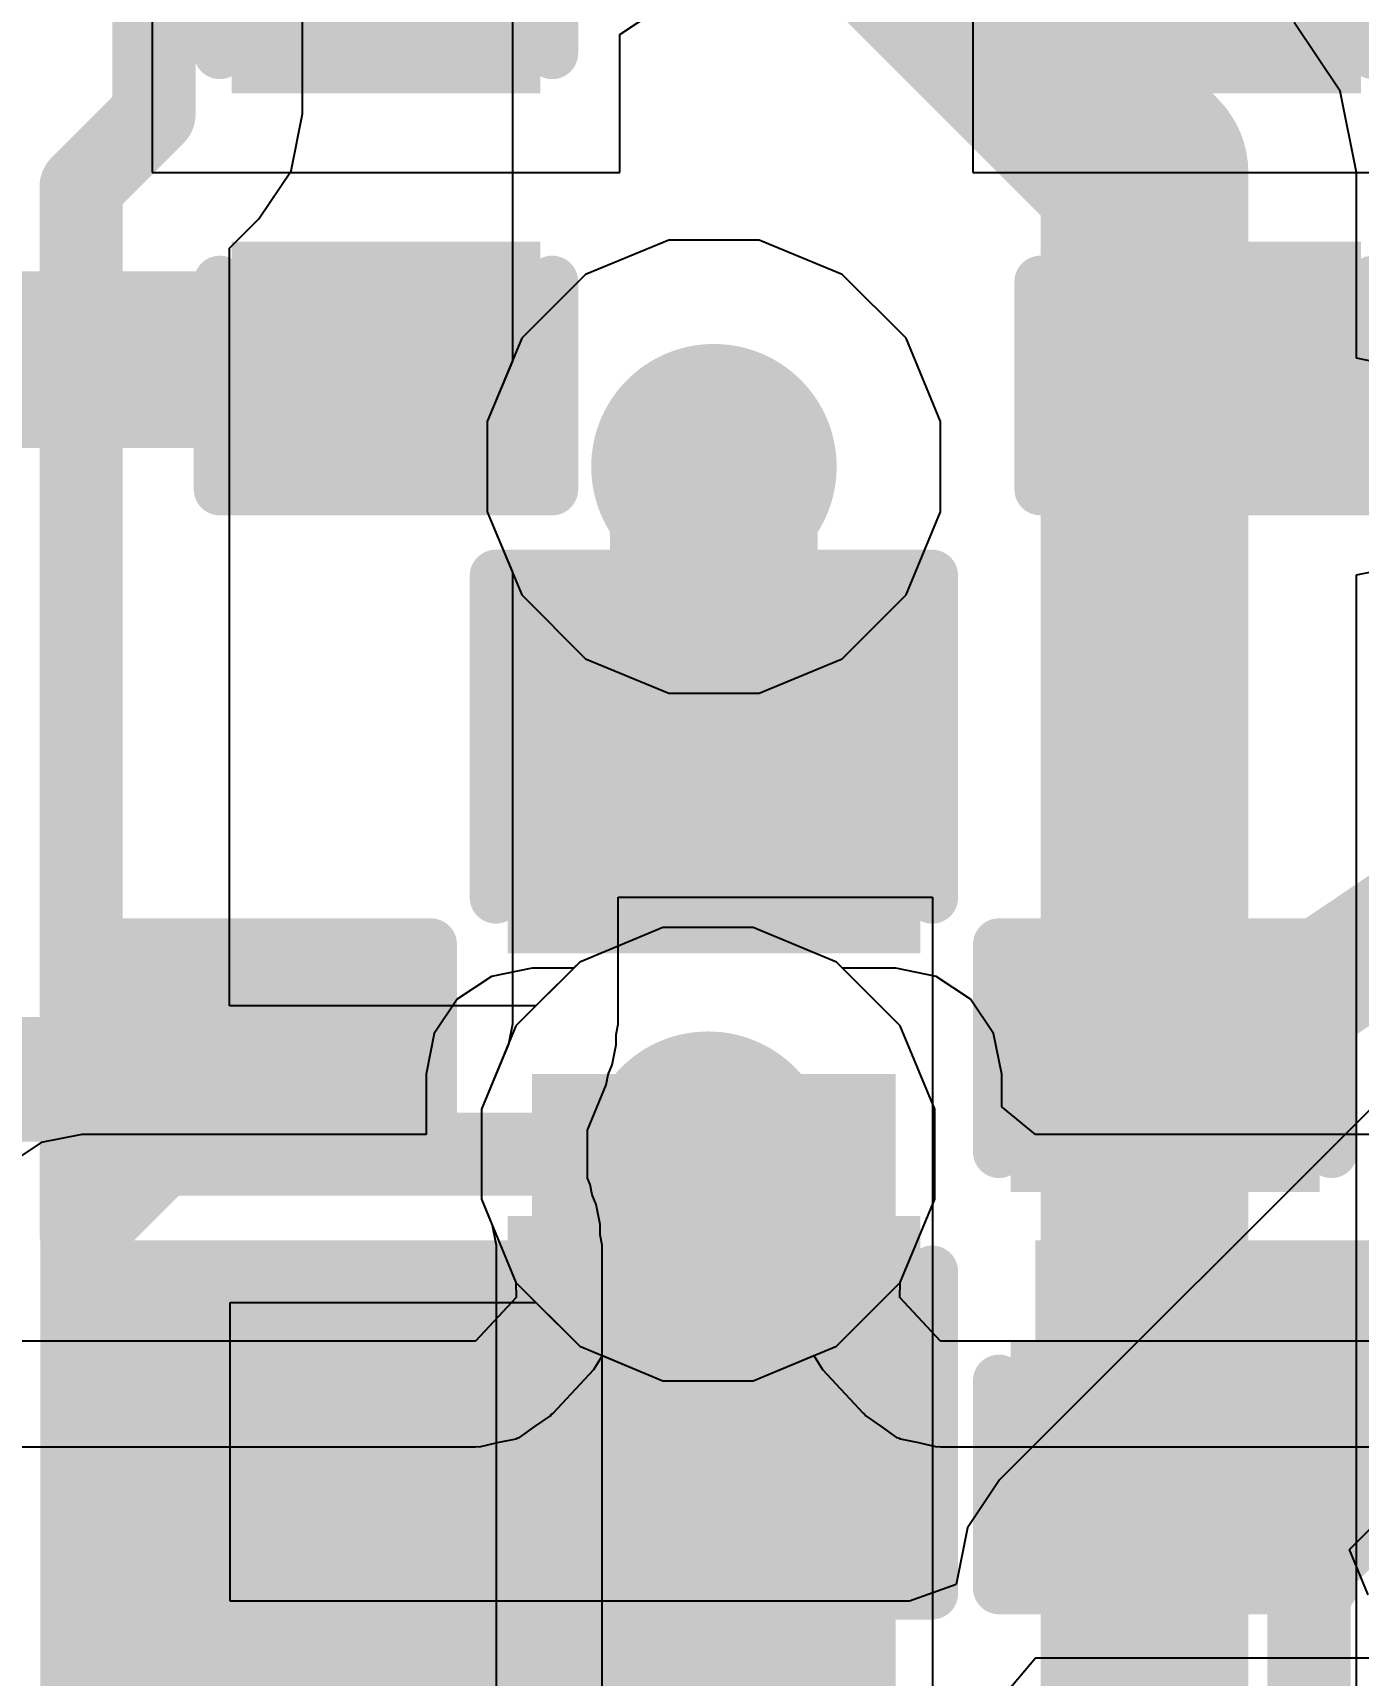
# Model space of a CAD drawing. Header units: inches. Extents: x 0 to 5271, y 0 to 5417.
# Drawn here: x 37.415 to 40.654, y 73.249 to 77.266 of the extents above; entities that cross this region are included whole.
import ezdxf

# ---------------------------------------------------------------- set-up
doc = ezdxf.new("R2010")
doc.units = ezdxf.units.IN
for name, color, linetype in [('Bottom Layer', 5, 'Continuous'), ('Bottom Overlay', 54, 'Continuous'), ('Bottom Paste', 16, 'Continuous'), ('Bottom Solder', 6, 'Continuous'), ('Drill Drawing', 1, 'Continuous'), ('L2_GND1', 16, 'Continuous'), ('L3_SIG1', 76, 'Continuous'), ('L4_PWR', 90, 'Continuous'), ('L5_GND2', 156, 'Continuous'), ('L6_SIG2', 130, 'Continuous'), ('L7_GND3', 216, 'Continuous'), ('Top Layer', 1, 'Continuous'), ('Via Holes', 16, 'Continuous')]:
    doc.layers.add(name, color=color, linetype=linetype)
doc.styles.add('Arial', font='', dxfattribs={"height": 0.2})
doc.styles.get('Arial').set_extended_font_data('Arial')

# ---------------------------------------------------------------- blocks, each defined once
blk = doc.blocks.new('CAP_0402_B_603')
at = {"layer": 'Bottom Layer'}
for points in [[(-0.2413, 0.3175), (-0.2413, -0.3175), (-0.6985, -0.3175), (-0.6985, 0.3175)], [(0.6985, 0.3175), (0.6985, -0.3175), (0.2413, -0.3175), (0.2413, 0.3175)]]:
    blk.add_hatch(color=5, dxfattribs=at).paths.add_polyline_path(points)
at = {"layer": 'Bottom Paste'}
for points in [[(-0.2413, 0.3175), (-0.2413, -0.3175), (-0.6985, -0.3175), (-0.6985, 0.3175)], [(0.6985, 0.3175), (0.6985, -0.3175), (0.2413, -0.3175), (0.2413, 0.3175)]]:
    blk.add_hatch(color=16, dxfattribs=at).paths.add_polyline_path(points)
at = {"layer": 'Bottom Solder'}
for points in [[(-0.1813, 0.3775), (-0.1813, -0.3775), (-0.7585, -0.3775), (-0.7585, 0.3775)], [(0.7585, 0.3775), (0.7585, -0.3775), (0.1813, -0.3775), (0.1813, 0.3775)]]:
    blk.add_hatch(color=6, dxfattribs=at).paths.add_polyline_path(points)
at = {"layer": 'Bottom Overlay'}
for points in [[(-0.7874, -0.4064, 0.127, 0.127, 0), (-0.7874, 0.4064, 0.127, 0.127, 0)], [(-0.2794, 0.4064, 0.127, 0.127, 0), (-0.7874, 0.4064, 0.127, 0.127, 0)], [(0.7874, 0.4064, 0.127, 0.127, 0), (0.2794, 0.4064, 0.127, 0.127, 0)], [(0.7874, -0.4064, 0.127, 0.127, 0), (0.7874, 0.4064, 0.127, 0.127, 0)], [(-0.2794, -0.4064, 0.127, 0.127, 0), (-0.7874, -0.4064, 0.127, 0.127, 0)], [(0.7874, -0.4064, 0.127, 0.127, 0), (0.2794, -0.4064, 0.127, 0.127, 0)]]:
    blk.add_lwpolyline(points, format="xyseb", dxfattribs=at)
for points in [[(-0.8191, 0.4064, 0.0635, 0.0635, 1), (-0.7556, 0.4064, 0.0635, 0.0635, 1)], [(-0.8191, 0.4064, 0.0635, 0.0635, 1), (-0.7556, 0.4064, 0.0635, 0.0635, 1)], [(-0.3111, 0.4064, 0.0635, 0.0635, 1), (-0.2476, 0.4064, 0.0635, 0.0635, 1)], [(0.2477, 0.4064, 0.0635, 0.0635, 1), (0.3112, 0.4064, 0.0635, 0.0635, 1)], [(0.7557, 0.4064, 0.0635, 0.0635, 1), (0.8192, 0.4064, 0.0635, 0.0635, 1)], [(0.7557, 0.4064, 0.0635, 0.0635, 1), (0.8192, 0.4064, 0.0635, 0.0635, 1)], [(-0.8191, -0.4064, 0.0635, 0.0635, 1), (-0.7556, -0.4064, 0.0635, 0.0635, 1)], [(-0.8191, -0.4064, 0.0635, 0.0635, 1), (-0.7556, -0.4064, 0.0635, 0.0635, 1)], [(-0.3111, -0.4064, 0.0635, 0.0635, 1), (-0.2476, -0.4064, 0.0635, 0.0635, 1)], [(0.2477, -0.4064, 0.0635, 0.0635, 1), (0.3112, -0.4064, 0.0635, 0.0635, 1)], [(0.7557, -0.4064, 0.0635, 0.0635, 1), (0.8192, -0.4064, 0.0635, 0.0635, 1)], [(0.7557, -0.4064, 0.0635, 0.0635, 1), (0.8192, -0.4064, 0.0635, 0.0635, 1)]]:
    blk.add_lwpolyline(points, format="xyseb", close=True, dxfattribs=at)
blk = doc.blocks.new('CAP_0402_B_604')
at = {"layer": 'Bottom Layer'}
for points in [[(-0.2413, 0.3175), (-0.2413, -0.3175), (-0.6985, -0.3175), (-0.6985, 0.3175)], [(0.6985, 0.3175), (0.6985, -0.3175), (0.2413, -0.3175), (0.2413, 0.3175)]]:
    blk.add_hatch(color=5, dxfattribs=at).paths.add_polyline_path(points)
at = {"layer": 'Bottom Paste'}
for points in [[(-0.2413, 0.3175), (-0.2413, -0.3175), (-0.6985, -0.3175), (-0.6985, 0.3175)], [(0.6985, 0.3175), (0.6985, -0.3175), (0.2413, -0.3175), (0.2413, 0.3175)]]:
    blk.add_hatch(color=16, dxfattribs=at).paths.add_polyline_path(points)
at = {"layer": 'Bottom Solder'}
for points in [[(-0.1813, 0.3775), (-0.1813, -0.3775), (-0.7585, -0.3775), (-0.7585, 0.3775)], [(0.7585, 0.3775), (0.7585, -0.3775), (0.1813, -0.3775), (0.1813, 0.3775)]]:
    blk.add_hatch(color=6, dxfattribs=at).paths.add_polyline_path(points)
at = {"layer": 'Bottom Overlay'}
for points in [[(-0.7874, 0.4064, 0.127, 0.127, 0), (-0.7874, -0.4064, 0.127, 0.127, 0)], [(-0.7874, 0.4064, 0.127, 0.127, 0), (-0.2794, 0.4064, 0.127, 0.127, 0)], [(0.2794, 0.4064, 0.127, 0.127, 0), (0.7874, 0.4064, 0.127, 0.127, 0)], [(0.7874, 0.4064, 0.127, 0.127, 0), (0.7874, -0.4064, 0.127, 0.127, 0)], [(-0.7874, -0.4064, 0.127, 0.127, 0), (-0.2794, -0.4064, 0.127, 0.127, 0)], [(0.2794, -0.4064, 0.127, 0.127, 0), (0.7874, -0.4064, 0.127, 0.127, 0)]]:
    blk.add_lwpolyline(points, format="xyseb", dxfattribs=at)
for points in [[(-0.8191, 0.4064, 0.0635, 0.0635, 1), (-0.7556, 0.4064, 0.0635, 0.0635, 1)], [(-0.8191, 0.4064, 0.0635, 0.0635, 1), (-0.7556, 0.4064, 0.0635, 0.0635, 1)], [(-0.3111, 0.4064, 0.0635, 0.0635, 1), (-0.2476, 0.4064, 0.0635, 0.0635, 1)], [(0.2477, 0.4064, 0.0635, 0.0635, 1), (0.3112, 0.4064, 0.0635, 0.0635, 1)], [(0.7557, 0.4064, 0.0635, 0.0635, 1), (0.8192, 0.4064, 0.0635, 0.0635, 1)], [(0.7557, 0.4064, 0.0635, 0.0635, 1), (0.8192, 0.4064, 0.0635, 0.0635, 1)], [(-0.8191, -0.4064, 0.0635, 0.0635, 1), (-0.7556, -0.4064, 0.0635, 0.0635, 1)], [(-0.8191, -0.4064, 0.0635, 0.0635, 1), (-0.7556, -0.4064, 0.0635, 0.0635, 1)], [(-0.3111, -0.4064, 0.0635, 0.0635, 1), (-0.2476, -0.4064, 0.0635, 0.0635, 1)], [(0.2477, -0.4064, 0.0635, 0.0635, 1), (0.3112, -0.4064, 0.0635, 0.0635, 1)], [(0.7557, -0.4064, 0.0635, 0.0635, 1), (0.8192, -0.4064, 0.0635, 0.0635, 1)], [(0.7557, -0.4064, 0.0635, 0.0635, 1), (0.8192, -0.4064, 0.0635, 0.0635, 1)]]:
    blk.add_lwpolyline(points, format="xyseb", close=True, dxfattribs=at)
blk = doc.blocks.new('CAP_0402_B_609')
at = {"layer": 'Bottom Layer'}
for points in [[(-0.2413, 0.3175), (-0.2413, -0.3175), (-0.6985, -0.3175), (-0.6985, 0.3175)], [(0.6985, 0.3175), (0.6985, -0.3175), (0.2413, -0.3175), (0.2413, 0.3175)]]:
    blk.add_hatch(color=5, dxfattribs=at).paths.add_polyline_path(points)
at = {"layer": 'Bottom Paste'}
for points in [[(-0.2413, 0.3175), (-0.2413, -0.3175), (-0.6985, -0.3175), (-0.6985, 0.3175)], [(0.6985, 0.3175), (0.6985, -0.3175), (0.2413, -0.3175), (0.2413, 0.3175)]]:
    blk.add_hatch(color=16, dxfattribs=at).paths.add_polyline_path(points)
at = {"layer": 'Bottom Solder'}
for points in [[(-0.1813, 0.3775), (-0.1813, -0.3775), (-0.7585, -0.3775), (-0.7585, 0.3775)], [(0.7585, 0.3775), (0.7585, -0.3775), (0.1813, -0.3775), (0.1813, 0.3775)]]:
    blk.add_hatch(color=6, dxfattribs=at).paths.add_polyline_path(points)
at = {"layer": 'Bottom Overlay'}
for points in [[(-0.7874, 0.4064, 0.127, 0.127, 0), (-0.7874, -0.4064, 0.127, 0.127, 0)], [(-0.7874, 0.4064, 0.127, 0.127, 0), (-0.2794, 0.4064, 0.127, 0.127, 0)], [(0.2794, 0.4064, 0.127, 0.127, 0), (0.7874, 0.4064, 0.127, 0.127, 0)], [(0.7874, 0.4064, 0.127, 0.127, 0), (0.7874, -0.4064, 0.127, 0.127, 0)], [(-0.7874, -0.4064, 0.127, 0.127, 0), (-0.2794, -0.4064, 0.127, 0.127, 0)], [(0.2794, -0.4064, 0.127, 0.127, 0), (0.7874, -0.4064, 0.127, 0.127, 0)]]:
    blk.add_lwpolyline(points, format="xyseb", dxfattribs=at)
for points in [[(-0.8191, 0.4064, 0.0635, 0.0635, 1), (-0.7556, 0.4064, 0.0635, 0.0635, 1)], [(-0.8191, 0.4064, 0.0635, 0.0635, 1), (-0.7556, 0.4064, 0.0635, 0.0635, 1)], [(-0.3111, 0.4064, 0.0635, 0.0635, 1), (-0.2476, 0.4064, 0.0635, 0.0635, 1)], [(0.2477, 0.4064, 0.0635, 0.0635, 1), (0.3112, 0.4064, 0.0635, 0.0635, 1)], [(0.7557, 0.4064, 0.0635, 0.0635, 1), (0.8192, 0.4064, 0.0635, 0.0635, 1)], [(0.7557, 0.4064, 0.0635, 0.0635, 1), (0.8192, 0.4064, 0.0635, 0.0635, 1)], [(-0.8191, -0.4064, 0.0635, 0.0635, 1), (-0.7556, -0.4064, 0.0635, 0.0635, 1)], [(-0.8191, -0.4064, 0.0635, 0.0635, 1), (-0.7556, -0.4064, 0.0635, 0.0635, 1)], [(-0.3111, -0.4064, 0.0635, 0.0635, 1), (-0.2476, -0.4064, 0.0635, 0.0635, 1)], [(0.2477, -0.4064, 0.0635, 0.0635, 1), (0.3112, -0.4064, 0.0635, 0.0635, 1)], [(0.7557, -0.4064, 0.0635, 0.0635, 1), (0.8192, -0.4064, 0.0635, 0.0635, 1)], [(0.7557, -0.4064, 0.0635, 0.0635, 1), (0.8192, -0.4064, 0.0635, 0.0635, 1)]]:
    blk.add_lwpolyline(points, format="xyseb", close=True, dxfattribs=at)
blk = doc.blocks.new('CAP_0402_B_619')
at = {"layer": 'Bottom Layer'}
for points in [[(-0.2413, 0.3175), (-0.2413, -0.3175), (-0.6985, -0.3175), (-0.6985, 0.3175)], [(0.6985, 0.3175), (0.6985, -0.3175), (0.2413, -0.3175), (0.2413, 0.3175)]]:
    blk.add_hatch(color=5, dxfattribs=at).paths.add_polyline_path(points)
at = {"layer": 'Bottom Paste'}
for points in [[(-0.2413, 0.3175), (-0.2413, -0.3175), (-0.6985, -0.3175), (-0.6985, 0.3175)], [(0.6985, 0.3175), (0.6985, -0.3175), (0.2413, -0.3175), (0.2413, 0.3175)]]:
    blk.add_hatch(color=16, dxfattribs=at).paths.add_polyline_path(points)
at = {"layer": 'Bottom Solder'}
for points in [[(-0.1813, 0.3775), (-0.1813, -0.3775), (-0.7585, -0.3775), (-0.7585, 0.3775)], [(0.7585, 0.3775), (0.7585, -0.3775), (0.1813, -0.3775), (0.1813, 0.3775)]]:
    blk.add_hatch(color=6, dxfattribs=at).paths.add_polyline_path(points)
at = {"layer": 'Bottom Overlay'}
for points in [[(-0.7874, -0.4064, 0.127, 0.127, 0), (-0.7874, 0.4064, 0.127, 0.127, 0)], [(-0.2794, 0.4064, 0.127, 0.127, 0), (-0.7874, 0.4064, 0.127, 0.127, 0)], [(0.7874, 0.4064, 0.127, 0.127, 0), (0.2794, 0.4064, 0.127, 0.127, 0)], [(0.7874, -0.4064, 0.127, 0.127, 0), (0.7874, 0.4064, 0.127, 0.127, 0)], [(-0.2794, -0.4064, 0.127, 0.127, 0), (-0.7874, -0.4064, 0.127, 0.127, 0)], [(0.7874, -0.4064, 0.127, 0.127, 0), (0.2794, -0.4064, 0.127, 0.127, 0)]]:
    blk.add_lwpolyline(points, format="xyseb", dxfattribs=at)
for points in [[(-0.8191, 0.4064, 0.0635, 0.0635, 1), (-0.7556, 0.4064, 0.0635, 0.0635, 1)], [(-0.8191, 0.4064, 0.0635, 0.0635, 1), (-0.7556, 0.4064, 0.0635, 0.0635, 1)], [(-0.3111, 0.4064, 0.0635, 0.0635, 1), (-0.2476, 0.4064, 0.0635, 0.0635, 1)], [(0.2477, 0.4064, 0.0635, 0.0635, 1), (0.3112, 0.4064, 0.0635, 0.0635, 1)], [(0.7557, 0.4064, 0.0635, 0.0635, 1), (0.8192, 0.4064, 0.0635, 0.0635, 1)], [(0.7557, 0.4064, 0.0635, 0.0635, 1), (0.8192, 0.4064, 0.0635, 0.0635, 1)], [(-0.8191, -0.4064, 0.0635, 0.0635, 1), (-0.7556, -0.4064, 0.0635, 0.0635, 1)], [(-0.8191, -0.4064, 0.0635, 0.0635, 1), (-0.7556, -0.4064, 0.0635, 0.0635, 1)], [(-0.3111, -0.4064, 0.0635, 0.0635, 1), (-0.2476, -0.4064, 0.0635, 0.0635, 1)], [(0.2477, -0.4064, 0.0635, 0.0635, 1), (0.3112, -0.4064, 0.0635, 0.0635, 1)], [(0.7557, -0.4064, 0.0635, 0.0635, 1), (0.8192, -0.4064, 0.0635, 0.0635, 1)], [(0.7557, -0.4064, 0.0635, 0.0635, 1), (0.8192, -0.4064, 0.0635, 0.0635, 1)]]:
    blk.add_lwpolyline(points, format="xyseb", close=True, dxfattribs=at)
blk = doc.blocks.new('CAP_0603_B_620')
at = {"layer": 'Bottom Layer'}
for points in [[(-1.143, -0.4445), (-1.143, 0.4445), (-0.381, 0.4445), (-0.381, -0.4445)], [(0.381, -0.4445), (0.381, 0.4445), (1.143, 0.4445), (1.143, -0.4445)]]:
    blk.add_hatch(color=5, dxfattribs=at).paths.add_polyline_path(points)
at = {"layer": 'Bottom Paste'}
for points in [[(-1.143, -0.4445), (-1.143, 0.4445), (-0.381, 0.4445), (-0.381, -0.4445)], [(0.381, -0.4445), (0.381, 0.4445), (1.143, 0.4445), (1.143, -0.4445)]]:
    blk.add_hatch(color=16, dxfattribs=at).paths.add_polyline_path(points)
at = {"layer": 'Bottom Solder'}
for points in [[(-1.203, -0.5045), (-1.203, 0.5045), (-0.321, 0.5045), (-0.321, -0.5045)], [(0.321, -0.5045), (0.321, 0.5045), (1.203, 0.5045), (1.203, -0.5045)]]:
    blk.add_hatch(color=6, dxfattribs=at).paths.add_polyline_path(points)
at = {"layer": 'Bottom Overlay'}
for points in [[(-1.2446, -0.5334, 0.127, 0.127, 0), (-1.2446, 0.5334, 0.127, 0.127, 0)], [(-0.4572, 0.5334, 0.127, 0.127, 0), (-1.2446, 0.5334, 0.127, 0.127, 0)], [(1.2446, 0.5334, 0.127, 0.127, 0), (0.4572, 0.5334, 0.127, 0.127, 0)], [(1.2446, -0.5334, 0.127, 0.127, 0), (1.2446, 0.5334, 0.127, 0.127, 0)], [(-0.4572, -0.5334, 0.127, 0.127, 0), (-1.2446, -0.5334, 0.127, 0.127, 0)], [(1.2446, -0.5334, 0.127, 0.127, 0), (0.4572, -0.5334, 0.127, 0.127, 0)]]:
    blk.add_lwpolyline(points, format="xyseb", dxfattribs=at)
for points in [[(-1.2764, 0.5334, 0.0635, 0.0635, 1), (-1.2129, 0.5334, 0.0635, 0.0635, 1)], [(-1.2764, 0.5334, 0.0635, 0.0635, 1), (-1.2129, 0.5334, 0.0635, 0.0635, 1)], [(-0.489, 0.5334, 0.0635, 0.0635, 1), (-0.4255, 0.5334, 0.0635, 0.0635, 1)], [(0.4254, 0.5334, 0.0635, 0.0635, 1), (0.4889, 0.5334, 0.0635, 0.0635, 1)], [(1.2128, 0.5334, 0.0635, 0.0635, 1), (1.2763, 0.5334, 0.0635, 0.0635, 1)], [(1.2128, 0.5334, 0.0635, 0.0635, 1), (1.2763, 0.5334, 0.0635, 0.0635, 1)], [(-1.2764, -0.5334, 0.0635, 0.0635, 1), (-1.2129, -0.5334, 0.0635, 0.0635, 1)], [(-1.2764, -0.5334, 0.0635, 0.0635, 1), (-1.2129, -0.5334, 0.0635, 0.0635, 1)], [(-0.489, -0.5334, 0.0635, 0.0635, 1), (-0.4255, -0.5334, 0.0635, 0.0635, 1)], [(0.4254, -0.5334, 0.0635, 0.0635, 1), (0.4889, -0.5334, 0.0635, 0.0635, 1)], [(1.2128, -0.5334, 0.0635, 0.0635, 1), (1.2763, -0.5334, 0.0635, 0.0635, 1)], [(1.2128, -0.5334, 0.0635, 0.0635, 1), (1.2763, -0.5334, 0.0635, 0.0635, 1)]]:
    blk.add_lwpolyline(points, format="xyseb", close=True, dxfattribs=at)

msp = doc.modelspace()

# ---------------------------------------------------------------- hatches: boundary and pattern name
at = {"layer": 'Bottom Layer'}
for points in [[(40.6015, 76.7461), (39.9665, 76.7461), (39.9665, 76.2381), (40.6015, 76.2381)], [(38.762, 75.1762), (39.397, 75.1762), (39.397, 75.6842), (38.762, 75.6842)], [(38.635, 73.9316), (39.524, 73.9316), (39.524, 74.7192), (38.635, 74.7192)], [(37.5342, 72.5884), (39.524, 72.5884), (39.524, 74.3126), (37.5342, 74.3126)], [(39.8653, 73.5508), (42.5442, 73.5508), (42.5442, 74.3126), (39.8653, 74.3126)]]:
    msp.add_hatch(color=5, dxfattribs=at).paths.add_polyline_path(points)
h = msp.add_hatch(color=5, dxfattribs=at)
edge = h.paths.add_edge_path()
edge.add_arc((39.0795, 76.2049), 0.3, 0, 360)
h = msp.add_hatch(color=5, dxfattribs=at)
edge = h.paths.add_edge_path()
edge.add_arc((39.0652, 74.5236), 0.3, 0, 360)
at = {"layer": 'L2_GND1'}
h = msp.add_hatch(color=16, dxfattribs=at)
edge = h.paths.add_edge_path()
edge.add_arc((39.0795, 76.2049), 0.3, 0, 360)
h = msp.add_hatch(color=16, dxfattribs=at)
edge = h.paths.add_edge_path()
edge.add_arc((39.0652, 74.5236), 0.3, 0, 360)
at = {"layer": 'L3_SIG1'}
h = msp.add_hatch(color=76, dxfattribs=at)
edge = h.paths.add_edge_path()
edge.add_arc((39.0795, 76.2049), 0.3, 0, 360)
h = msp.add_hatch(color=76, dxfattribs=at)
edge = h.paths.add_edge_path()
edge.add_arc((39.0652, 74.5236), 0.3, 0, 360)
at = {"layer": 'L4_PWR'}
h = msp.add_hatch(color=90, dxfattribs=at)
edge = h.paths.add_edge_path()
edge.add_arc((39.0795, 76.2049), 0.3, 0, 360)
h = msp.add_hatch(color=90, dxfattribs=at)
edge = h.paths.add_edge_path()
edge.add_arc((39.0652, 74.5236), 0.3, 0, 360)
at = {"layer": 'L5_GND2'}
h = msp.add_hatch(color=156, dxfattribs=at)
edge = h.paths.add_edge_path()
edge.add_arc((39.0795, 76.2049), 0.3, 0, 360)
h = msp.add_hatch(color=156, dxfattribs=at)
edge = h.paths.add_edge_path()
edge.add_arc((39.0652, 74.5236), 0.3, 0, 360)
at = {"layer": 'L6_SIG2'}
h = msp.add_hatch(color=130, dxfattribs=at)
edge = h.paths.add_edge_path()
edge.add_arc((39.0795, 76.2049), 0.3, 0, 360)
h = msp.add_hatch(color=130, dxfattribs=at)
edge = h.paths.add_edge_path()
edge.add_arc((39.0652, 74.5236), 0.3, 0, 360)
at = {"layer": 'L7_GND3'}
h = msp.add_hatch(color=216, dxfattribs=at)
edge = h.paths.add_edge_path()
edge.add_arc((39.0795, 76.2049), 0.3, 0, 360)
h = msp.add_hatch(color=216, dxfattribs=at)
edge = h.paths.add_edge_path()
edge.add_arc((39.0652, 74.5236), 0.3, 0, 360)
at = {"layer": 'Top Layer'}
h = msp.add_hatch(color=1, dxfattribs=at)
edge = h.paths.add_edge_path()
edge.add_arc((39.0795, 76.2049), 0.3, 0, 360)
h = msp.add_hatch(color=1, dxfattribs=at)
edge = h.paths.add_edge_path()
edge.add_arc((39.0652, 74.5236), 0.3, 0, 360)
at = {"layer": 'Via Holes'}
h = msp.add_hatch(color=7, dxfattribs=at)
edge = h.paths.add_edge_path()
edge.add_arc((39.0795, 76.2049), 0.15, 0, 360)
h = msp.add_hatch(color=7, dxfattribs=at)
edge = h.paths.add_edge_path()
edge.add_arc((39.0652, 74.5236), 0.15, 0, 360)

# ---------------------------------------------------------------- linework, layer by layer
at = {"layer": 'Bottom Layer'}
for p, q in [((37.7063, 77.8891), (37.7063, 76.9239)), ((39.7125, 77.3949), (39.7125, 76.9239)), ((38.8493, 77.2615), (38.9763, 77.3463)), ((38.8493, 76.9239), (38.8493, 77.2615)), ((37.7063, 76.9239), (38.8493, 76.9239)), ((39.7125, 76.9239), (40.8555, 76.9239)), ((38.955, 75.0776), (38.7514, 74.9933)), ((39.1754, 75.0776), (38.955, 75.0776)), ((39.379, 74.9933), (39.1754, 75.0776)), ((38.7514, 74.9933), (38.7363, 74.9782)), ((39.3941, 74.9782), (39.379, 74.9933)), ((38.5359, 74.9584), (38.4519, 74.9023)), ((38.635, 74.9782), (38.5359, 74.9584)), ((38.7363, 74.9782), (38.635, 74.9782)), ((39.524, 74.9782), (39.3941, 74.9782)), ((39.6231, 74.9584), (39.524, 74.9782)), ((39.7071, 74.9023), (39.6231, 74.9584)), ((38.4519, 74.9023), (38.3958, 74.8183)), ((39.7633, 74.8183), (39.7071, 74.9023)), ((38.3958, 74.8183), (38.376, 74.7192)), ((39.783, 74.7192), (39.7633, 74.8183)), ((38.376, 74.7192), (38.376, 74.5716)), ((39.783, 74.6391), (39.783, 74.7192)), ((39.8653, 74.5716), (39.783, 74.6391)), ((37.4351, 74.5518), (37.3511, 74.4957)), ((37.5342, 74.5716), (37.4351, 74.5518)), ((38.376, 74.5716), (37.5342, 74.5716)), ((41.7078, 74.5716), (39.8653, 74.5716)), ((39.783, 73.1939), (39.8653, 73.2918)), ((39.8653, 73.2918), (42.595, 73.2918))]:
    msp.add_line(p, q, dxfattribs=at)
for points in [[(36.5695, 76.4665, 0.4318, 0.4318, 0), (38.2776, 76.4665, 0.4318, 0.4318, 0)], [(38.2776, 76.4665, 0.4318, 0.4318, 0), (38.2778, 76.4667, 0.4318, 0.4318, 0)], [(39.0795, 75.4556, 0.508, 0.508, 0), (39.0795, 76.2049, 0.508, 0.508, 0)], [(40.3479, 74.7954, 0.3048, 0.3048, 0), (40.9852, 75.227, 0.3048, 0.3048, 0)], [(40.1828, 74.7192, 0.3048, 0.3048, 0), (40.3479, 74.7954, 0.3048, 0.3048, 0)], [(37.9685, 74.7065, 0.3048, 0.3048, 0), (37.9812, 74.7192, 0.3048, 0.3048, 0)], [(36.7423, 74.7065, 0.3048, 0.3048, 0), (37.9685, 74.7065, 0.3048, 0.3048, 0)], [(40.1828, 74.0282, 0.2032, 0.2032, 0), (40.3453, 74.0282, 0.2032, 0.2032, 0)], [(40.1828, 73.7794, 0.2032, 0.2032, 0), (40.1828, 74.0282, 0.2032, 0.2032, 0)]]:
    msp.add_lwpolyline(points, format="xyseb", dxfattribs=at)
for points in [[(38.1696, 76.4665, 0.2159, 0.2159, 1), (38.3855, 76.4665, 0.2159, 0.2159, 1)], [(38.1696, 76.4665, 0.2159, 0.2159, 1), (38.3855, 76.4665, 0.2159, 0.2159, 1)], [(38.1698, 76.4667, 0.2159, 0.2159, 1), (38.3857, 76.4667, 0.2159, 0.2159, 1)], [(38.9525, 76.2049, 0.254, 0.254, 1), (39.2065, 76.2049, 0.254, 0.254, 1)], [(38.9525, 75.4556, 0.254, 0.254, 1), (39.2065, 75.4556, 0.254, 0.254, 1)], [(40.2717, 74.7954, 0.1524, 0.1524, 1), (40.4241, 74.7954, 0.1524, 0.1524, 1)], [(40.2717, 74.7954, 0.1524, 0.1524, 1), (40.4241, 74.7954, 0.1524, 0.1524, 1)], [(37.905, 74.7192, 0.1524, 0.1524, 1), (38.0574, 74.7192, 0.1524, 0.1524, 1)], [(40.1066, 74.7192, 0.1524, 0.1524, 1), (40.259, 74.7192, 0.1524, 0.1524, 1)], [(37.8923, 74.7065, 0.1524, 0.1524, 1), (38.0447, 74.7065, 0.1524, 0.1524, 1)], [(37.8923, 74.7065, 0.1524, 0.1524, 1), (38.0447, 74.7065, 0.1524, 0.1524, 1)], [(40.132, 74.0282, 0.1016, 0.1016, 1), (40.2336, 74.0282, 0.1016, 0.1016, 1)], [(40.132, 74.0282, 0.1016, 0.1016, 1), (40.2336, 74.0282, 0.1016, 0.1016, 1)], [(40.2945, 74.0282, 0.1016, 0.1016, 1), (40.3961, 74.0282, 0.1016, 0.1016, 1)], [(40.132, 73.7794, 0.1016, 0.1016, 1), (40.2336, 73.7794, 0.1016, 0.1016, 1)]]:
    msp.add_lwpolyline(points, format="xyseb", close=True, dxfattribs=at)
at = {"layer": 'L2_GND1'}
for p, q in [((38.955, 75.0776), (38.7514, 74.9933)), ((39.1754, 75.0776), (38.955, 75.0776)), ((39.379, 74.9933), (39.1754, 75.0776)), ((38.7514, 74.9933), (38.5955, 74.8374)), ((39.5349, 74.8374), (39.379, 74.9933)), ((38.5955, 74.8374), (38.5112, 74.6338)), ((39.6192, 74.6338), (39.5349, 74.8374)), ((38.5112, 74.6338), (38.5112, 74.4134)), ((39.6192, 74.4134), (39.6192, 74.6338)), ((38.5112, 74.4134), (38.5955, 74.2098)), ((39.5349, 74.2098), (39.6192, 74.4134)), ((38.5955, 74.2098), (38.7514, 74.0539)), ((39.379, 74.0539), (39.5349, 74.2098)), ((38.7514, 74.0539), (38.955, 73.9696)), ((39.1754, 73.9696), (39.379, 74.0539)), ((38.955, 73.9696), (39.1754, 73.9696))]:
    msp.add_line(p, q, dxfattribs=at)
at = {"layer": 'L3_SIG1'}
for p, q in [((38.9693, 76.7589), (38.7657, 76.6745)), ((39.1897, 76.7589), (38.9693, 76.7589)), ((39.3933, 76.6745), (39.1897, 76.7589)), ((38.7657, 76.6745), (38.6099, 76.5187)), ((39.5492, 76.5187), (39.3933, 76.6745)), ((38.6099, 76.5187), (38.5255, 76.3151)), ((39.6335, 76.3151), (39.5492, 76.5187)), ((38.5255, 76.3151), (38.5255, 76.0947)), ((39.6335, 76.0947), (39.6335, 76.3151)), ((38.5255, 76.0947), (38.6099, 75.8911)), ((39.5492, 75.8911), (39.6335, 76.0947)), ((38.6099, 75.8911), (38.7657, 75.7352)), ((39.3933, 75.7352), (39.5492, 75.8911)), ((38.7657, 75.7352), (38.9693, 75.6509)), ((39.1897, 75.6509), (39.3933, 75.7352)), ((38.9693, 75.6509), (39.1897, 75.6509)), ((38.955, 75.0776), (38.7514, 74.9933)), ((39.1754, 75.0776), (38.955, 75.0776)), ((39.379, 74.9933), (39.1754, 75.0776)), ((38.7514, 74.9933), (38.5955, 74.8374)), ((39.5349, 74.8374), (39.379, 74.9933)), ((38.5955, 74.8374), (38.5112, 74.6338)), ((39.6192, 74.6338), (39.5349, 74.8374)), ((38.5112, 74.6338), (38.5112, 74.4134)), ((39.6192, 74.4134), (39.6192, 74.6338)), ((38.5112, 74.4134), (38.5955, 74.2098)), ((39.5349, 74.2098), (39.6192, 74.4134)), ((38.5955, 74.2098), (38.5961, 74.1733)), ((39.5343, 74.1733), (39.5349, 74.2098)), ((38.5961, 74.1733), (38.4967, 74.0664)), ((39.6337, 74.0664), (39.5343, 74.1733)), ((38.4967, 74.0664), (35.3538, 74.0664)), ((43.4871, 74.0664), (39.6337, 74.0664)), ((38.7857, 73.997), (38.8067, 74.031)), ((38.8067, 74.031), (38.955, 73.9696)), ((39.1754, 73.9696), (39.3237, 74.031)), ((39.3237, 74.031), (39.3447, 73.997)), ((38.6864, 73.8901), (38.7857, 73.997)), ((39.3447, 73.997), (39.444, 73.8901)), ((38.955, 73.9696), (39.1754, 73.9696)), ((38.6417, 73.8578), (38.6798, 73.8833)), ((38.6798, 73.8833), (38.6825, 73.8873)), ((38.6825, 73.8873), (38.6864, 73.8901)), ((39.444, 73.8901), (39.4479, 73.8873)), ((39.4479, 73.8873), (39.4506, 73.8833)), ((39.4506, 73.8833), (39.4887, 73.8578)), ((38.5508, 73.8182), (38.5958, 73.8271)), ((38.5958, 73.8271), (38.5998, 73.8298)), ((38.5998, 73.8298), (38.6045, 73.8309)), ((38.6045, 73.8309), (38.6417, 73.8578)), ((39.4887, 73.8578), (39.5259, 73.8309)), ((39.5259, 73.8309), (39.5306, 73.8298)), ((39.5306, 73.8298), (39.5346, 73.8271)), ((39.5346, 73.8271), (39.5796, 73.8182)), ((35.4028, 73.8074), (38.4967, 73.8074)), ((38.4967, 73.8074), (38.5014, 73.8084)), ((38.5014, 73.8084), (38.5062, 73.8076)), ((38.5062, 73.8076), (38.5508, 73.8182)), ((39.5796, 73.8182), (39.6242, 73.8076)), ((39.6242, 73.8076), (39.629, 73.8084)), ((39.629, 73.8084), (39.6337, 73.8074)), ((39.6337, 73.8074), (43.4507, 73.8074))]:
    msp.add_line(p, q, dxfattribs=at)
at = {"layer": 'L4_PWR'}
for p, q in [((38.5867, 100.711), (38.5867, 76.4627)), ((40.6105, 77.1228), (40.4982, 77.2908)), ((40.65, 76.9246), (40.6105, 77.1228)), ((40.65, 76.9245), (40.65, 76.9246)), ((40.65, 76.4698), (40.65, 76.9245)), ((38.5867, 76.4627), (38.5255, 76.3151)), ((40.777, 76.4445), (40.65, 76.4698)), ((38.5255, 76.3151), (38.5255, 76.0947)), ((38.5255, 76.0947), (38.5867, 75.947)), ((40.65, 75.94), (40.777, 75.9652)), ((38.5867, 75.947), (38.5867, 74.867)), ((40.65, 70.7158), (40.65, 75.94)), ((38.8457, 74.8415), (38.8457, 75.1524)), ((38.8457, 75.1524), (39.614, 75.1524)), ((39.614, 75.1524), (39.614, 70.4095)), ((38.5867, 74.867), (38.5867, 74.867)), ((38.5867, 74.867), (38.5867, 74.8415)), ((38.5867, 74.8415), (38.5769, 74.7924)), ((38.8407, 74.8165), (38.8457, 74.8415)), ((38.5769, 74.7924), (38.5112, 74.6338)), ((38.8309, 74.7419), (38.8407, 74.791)), ((38.8407, 74.791), (38.8407, 74.8165)), ((38.8162, 74.6933), (38.8212, 74.7184)), ((38.8212, 74.7184), (38.8309, 74.7419)), ((38.7702, 74.5823), (38.8162, 74.6933)), ((38.5112, 74.6338), (38.5112, 74.4134)), ((38.7702, 74.4649), (38.7702, 74.5823)), ((38.7767, 74.449), (38.7702, 74.4649)), ((38.7817, 74.424), (38.7767, 74.449)), ((38.7915, 74.4005), (38.7817, 74.424)), ((38.5112, 74.4134), (38.5277, 74.3735)), ((38.8012, 74.3514), (38.7915, 74.4005)), ((38.5277, 74.3735), (38.5375, 74.3499)), ((38.5375, 74.3499), (38.5375, 74.3499)), ((38.5375, 74.3499), (38.5472, 74.3009)), ((38.8012, 74.3259), (38.8012, 74.3514)), ((38.8062, 74.3009), (38.8012, 74.3259)), ((38.5472, 74.3009), (38.5472, 69.5453)), ((38.8062, 69.5453), (38.8062, 74.3009))]:
    msp.add_line(p, q, dxfattribs=at)
for points in [[(39.2232, 77.8334, 0.508, 0.508, 0), (40.132, 76.9246, 0.508, 0.508, 0)], [(40.132, 70.2371, 0.508, 0.508, 0), (40.132, 76.9246, 0.508, 0.508, 0)], [(39.0652, 68.2558, 0.508, 0.508, 0), (39.0652, 74.5236, 0.508, 0.508, 0)]]:
    msp.add_lwpolyline(points, format="xyseb", dxfattribs=at)
for points in [[(40.005, 76.9246, 0.254, 0.254, 1), (40.259, 76.9246, 0.254, 0.254, 1)], [(40.005, 76.9246, 0.254, 0.254, 1), (40.259, 76.9246, 0.254, 0.254, 1)], [(38.9382, 74.5236, 0.254, 0.254, 1), (39.1922, 74.5236, 0.254, 0.254, 1)]]:
    msp.add_lwpolyline(points, format="xyseb", close=True, dxfattribs=at)
at = {"layer": 'L5_GND2'}
for p, q in [((38.955, 75.0776), (38.7514, 74.9933)), ((39.1754, 75.0776), (38.955, 75.0776)), ((39.379, 74.9933), (39.1754, 75.0776)), ((38.7514, 74.9933), (38.5955, 74.8374)), ((39.5349, 74.8374), (39.379, 74.9933)), ((38.5955, 74.8374), (38.5112, 74.6338)), ((39.6192, 74.6338), (39.5349, 74.8374)), ((38.5112, 74.6338), (38.5112, 74.4134)), ((39.6192, 74.4134), (39.6192, 74.6338)), ((38.5112, 74.4134), (38.5955, 74.2098)), ((39.5349, 74.2098), (39.6192, 74.4134)), ((38.5955, 74.2098), (38.7514, 74.0539)), ((39.379, 74.0539), (39.5349, 74.2098)), ((38.7514, 74.0539), (38.955, 73.9696)), ((39.1754, 73.9696), (39.379, 74.0539)), ((38.955, 73.9696), (39.1754, 73.9696))]:
    msp.add_line(p, q, dxfattribs=at)
at = {"layer": 'L6_SIG2'}
for p, q in [((38.955, 75.0776), (38.7514, 74.9933)), ((39.1754, 75.0776), (38.955, 75.0776)), ((39.379, 74.9933), (39.1754, 75.0776)), ((38.7514, 74.9933), (38.5955, 74.8374)), ((39.5349, 74.8374), (39.379, 74.9933)), ((38.5955, 74.8374), (38.5112, 74.6338)), ((39.6192, 74.6338), (39.5349, 74.8374)), ((38.5112, 74.6338), (38.5112, 74.4134)), ((39.6192, 74.4134), (39.6192, 74.6338)), ((38.5112, 74.4134), (38.5955, 74.2098)), ((39.5349, 74.2098), (39.6192, 74.4134)), ((38.5955, 74.2098), (38.7514, 74.0539)), ((39.379, 74.0539), (39.5349, 74.2098)), ((38.7514, 74.0539), (38.955, 73.9696)), ((39.1754, 73.9696), (39.379, 74.0539)), ((38.955, 73.9696), (39.1754, 73.9696))]:
    msp.add_line(p, q, dxfattribs=at)
at = {"layer": 'L7_GND3'}
for p, q in [((38.955, 75.0776), (38.7514, 74.9933)), ((39.1754, 75.0776), (38.955, 75.0776)), ((39.379, 74.9933), (39.1754, 75.0776)), ((38.7514, 74.9933), (38.5955, 74.8374)), ((39.5349, 74.8374), (39.379, 74.9933)), ((38.5955, 74.8374), (38.5112, 74.6338)), ((39.6192, 74.6338), (39.5349, 74.8374)), ((38.5112, 74.6338), (38.5112, 74.4134)), ((39.6192, 74.4134), (39.6192, 74.6338)), ((38.5112, 74.4134), (38.5955, 74.2098)), ((39.5349, 74.2098), (39.6192, 74.4134)), ((38.5955, 74.2098), (38.7514, 74.0539)), ((39.379, 74.0539), (39.5349, 74.2098)), ((38.7514, 74.0539), (38.955, 73.9696)), ((39.1754, 73.9696), (39.379, 74.0539)), ((38.955, 73.9696), (39.1754, 73.9696))]:
    msp.add_line(p, q, dxfattribs=at)
at = {"layer": 'Top Layer'}
for p, q in [((38.0733, 77.0674), (38.0733, 77.413)), ((38.0457, 76.9287), (38.0733, 77.0674)), ((38.0733, 77.0674), (38.0733, 77.0674)), ((37.9671, 76.811), (38.0457, 76.9287)), ((37.895, 76.7389), (37.9671, 76.811)), ((37.9671, 76.811), (37.9671, 76.811)), ((37.895, 74.8862), (37.895, 76.7389)), ((41.7269, 75.6762), (39.778, 73.7273)), ((40.6332, 73.557), (42.2399, 75.1637)), ((38.955, 75.0776), (38.7514, 74.9933)), ((39.1754, 75.0776), (38.955, 75.0776)), ((39.379, 74.9933), (39.1754, 75.0776)), ((38.7514, 74.9933), (38.6443, 74.8862)), ((39.5349, 74.8374), (39.379, 74.9933)), ((38.6443, 74.8862), (37.895, 74.8862)), ((39.6192, 74.6338), (39.5349, 74.8374)), ((39.6192, 74.4134), (39.6192, 74.6338)), ((39.5349, 74.2098), (39.6192, 74.4134)), ((39.379, 74.0539), (39.5349, 74.2098)), ((37.8968, 73.43), (37.8968, 74.161)), ((37.8968, 74.161), (38.6443, 74.161)), ((38.6443, 74.161), (38.7514, 74.0539)), ((38.7514, 74.0539), (38.955, 73.9696)), ((39.1754, 73.9696), (39.379, 74.0539)), ((38.955, 73.9696), (39.1754, 73.9696)), ((39.778, 73.7273), (39.6994, 73.6096)), ((39.6994, 73.6096), (39.6718, 73.4709)), ((40.6792, 73.4459), (40.6332, 73.557)), ((39.6718, 73.4709), (39.558, 73.43)), ((39.558, 73.43), (37.8968, 73.43))]:
    msp.add_line(p, q, dxfattribs=at)
for points in [[(37.7108, 77.0674, 0.2032, 0.2032, 0), (37.7108, 77.7793, 0.2032, 0.2032, 0)], [(37.5324, 76.8891, 0.2032, 0.2032, 0), (37.7108, 77.0674, 0.2032, 0.2032, 0)], [(37.5324, 74.3286, 0.2032, 0.2032, 0), (37.5324, 76.8891, 0.2032, 0.2032, 0)], [(40.0344, 73.4709, 0.2032, 0.2032, 0), (42.2809, 75.7174, 0.2032, 0.2032, 0)], [(37.5342, 74.3286, 0.2032, 0.2032, 0), (37.7292, 74.5236, 0.2032, 0.2032, 0)], [(37.7292, 74.5236, 0.2032, 0.2032, 0), (39.0652, 74.5236, 0.2032, 0.2032, 0)], [(37.5342, 72.176, 0.2032, 0.2032, 0), (37.5342, 74.3286, 0.2032, 0.2032, 0)], [(40.5344, 73.504, 0.2032, 0.2032, 0), (40.7577, 73.7273, 0.2032, 0.2032, 0)], [(40.5344, 72.176, 0.2032, 0.2032, 0), (40.5344, 73.504, 0.2032, 0.2032, 0)], [(40.0344, 72.176, 0.2032, 0.2032, 0), (40.0344, 73.4709, 0.2032, 0.2032, 0)]]:
    msp.add_lwpolyline(points, format="xyseb", dxfattribs=at)
for points in [[(37.66, 77.0674, 0.1016, 0.1016, 1), (37.7616, 77.0674, 0.1016, 0.1016, 1)], [(37.66, 77.0674, 0.1016, 0.1016, 1), (37.7616, 77.0674, 0.1016, 0.1016, 1)], [(37.4816, 76.8891, 0.1016, 0.1016, 1), (37.5832, 76.8891, 0.1016, 0.1016, 1)], [(37.4816, 76.8891, 0.1016, 0.1016, 1), (37.5832, 76.8891, 0.1016, 0.1016, 1)], [(37.6784, 74.5236, 0.1016, 0.1016, 1), (37.78, 74.5236, 0.1016, 0.1016, 1)], [(37.6784, 74.5236, 0.1016, 0.1016, 1), (37.78, 74.5236, 0.1016, 0.1016, 1)], [(39.0144, 74.5236, 0.1016, 0.1016, 1), (39.116, 74.5236, 0.1016, 0.1016, 1)], [(37.4816, 74.3286, 0.1016, 0.1016, 1), (37.5832, 74.3286, 0.1016, 0.1016, 1)], [(37.4834, 74.3286, 0.1016, 0.1016, 1), (37.585, 74.3286, 0.1016, 0.1016, 1)], [(37.4834, 74.3286, 0.1016, 0.1016, 1), (37.585, 74.3286, 0.1016, 0.1016, 1)], [(40.4836, 73.504, 0.1016, 0.1016, 1), (40.5852, 73.504, 0.1016, 0.1016, 1)], [(40.4836, 73.504, 0.1016, 0.1016, 1), (40.5852, 73.504, 0.1016, 0.1016, 1)], [(39.9836, 73.4709, 0.1016, 0.1016, 1), (40.0852, 73.4709, 0.1016, 0.1016, 1)], [(39.9836, 73.4709, 0.1016, 0.1016, 1), (40.0852, 73.4709, 0.1016, 0.1016, 1)]]:
    msp.add_lwpolyline(points, format="xyseb", close=True, dxfattribs=at)

# ---------------------------------------------------------------- block references
for name, p, rotation in [('CAP_0402_B_609', (38.2778, 76.9366), 90), ('CAP_0402_B_604', (40.2841, 76.9366), 90), ('CAP_0603_B_620', (39.0795, 74.6936), 270), ('CAP_0402_B_619', (37.9813, 74.2493), 270), ('CAP_0402_B_603', (40.1828, 74.2493), 270)]:
    msp.add_blockref(name, p, dxfattribs=dict(rotation=rotation))

# ---------------------------------------------------------------- texts
at = {"layer": 'Drill Drawing', "style": 'Arial'}
for p in [(38.8594, 75.9002), (38.8451, 74.2189)]:
    msp.add_text('A', height=0.508, dxfattribs=at).set_placement(p)

doc.saveas('drawing.dxf')
